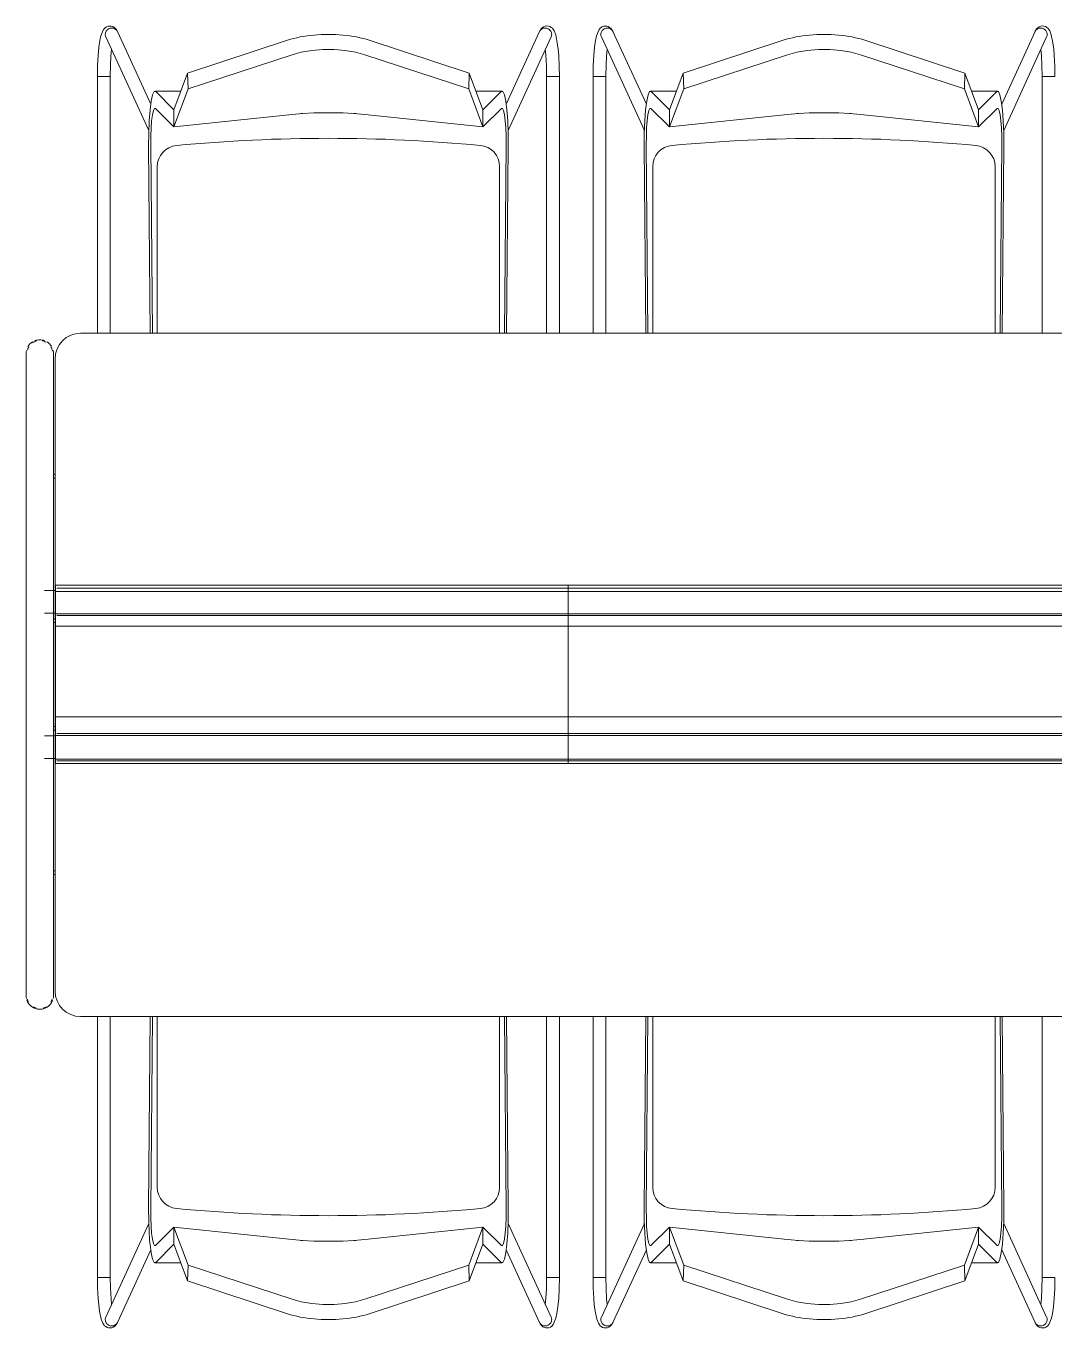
# Model space of a CAD drawing. Header units: millimetres. Extents: x 90978 to 295199, y -4084 to 97293.
# Drawn here: x 159832 to 161036, y 19041 to 20565 of the extents above; entities that cross this region are included whole.
import ezdxf

# ---------------------------------------------------------------- set-up
doc = ezdxf.new("R2010")
doc.units = ezdxf.units.MM
doc.header["$MEASUREMENT"] = 0
doc.layers.add('G-IMPT', color=8, linetype='CONTINUOUS', lineweight=9)
doc.layers.add('I-FURN', color=8, linetype='CONTINUOUS', lineweight=9)

msp = doc.modelspace()

# ---------------------------------------------------------------- linework, layer by layer
at = {"layer": 'G-IMPT'}
for p, q in [((159866.2, 19910.7), (160466.2, 19910.7)), ((159866.2, 19910.7), (159866.2, 19903.1)), ((160466.2, 19903.1), (160466.2, 19910.7)), ((160466.2, 19910.7), (161066.2, 19910.7)), ((160466.2, 19910.7), (160466.2, 19903.1)), ((159866.2, 19903.1), (160466.2, 19903.1)), ((159866.2, 19903.1), (159866.2, 19876.9)), ((160466.2, 19876.9), (160466.2, 19903.1)), ((160466.2, 19903.1), (161066.2, 19903.1)), ((160466.2, 19903.1), (160466.2, 19876.9)), ((159866.2, 19876.9), (160466.2, 19876.9)), ((159866.2, 19876.9), (159866.2, 19862.5)), ((160466.2, 19862.5), (160466.2, 19876.9)), ((160466.2, 19876.9), (161066.2, 19876.9)), ((160466.2, 19876.9), (160466.2, 19862.5)), ((159866.2, 19862.5), (160466.2, 19862.5)), ((159866.2, 19862.5), (159866.2, 19756.6)), ((160466.2, 19756.6), (160466.2, 19862.5)), ((160466.2, 19862.5), (161066.2, 19862.5)), ((160466.2, 19862.5), (160466.2, 19756.6)), ((159866.2, 19756.6), (160466.2, 19756.6)), ((159866.2, 19756.6), (159866.2, 19734.6)), ((160466.2, 19734.6), (160466.2, 19756.6)), ((160466.2, 19756.6), (161066.2, 19756.6)), ((160466.2, 19756.6), (160466.2, 19734.6)), ((159866.2, 19734.6), (160466.2, 19734.6)), ((159866.2, 19734.6), (159866.2, 19707.1)), ((160466.2, 19707.1), (160466.2, 19734.6)), ((160466.2, 19734.6), (161066.2, 19734.6)), ((160466.2, 19734.6), (160466.2, 19707.1)), ((159866.2, 19707.1), (160466.2, 19707.1)), ((159866.2, 19707.1), (159866.2, 19701.9)), ((160466.2, 19701.9), (160466.2, 19707.1)), ((160466.2, 19707.1), (161066.2, 19707.1)), ((160466.2, 19707.1), (160466.2, 19701.9)), ((159866.2, 19701.9), (160466.2, 19701.9)), ((160466.2, 19701.9), (161066.2, 19701.9))]:
    msp.add_line(p, q, dxfattribs=at)
at = {"layer": 'I-FURN'}
for p, q in [((159919.5, 20553.7), (159922.7, 20561.2)), ((159922.7, 20561.2), (159924.3, 20563)), ((159924.3, 20563), (159926, 20564.2)), ((159926, 20564.2), (159927.9, 20564.9)), ((159927.9, 20564.9), (159929.7, 20565.1)), ((159929.7, 20565.1), (159931.5, 20565)), ((159931.5, 20565), (159933.3, 20564.5)), ((159933.3, 20564.5), (159934.9, 20563.6)), ((159934.9, 20563.6), (159936.3, 20562.5)), ((159936.3, 20562.5), (159938, 20560.3)), ((159938, 20560.3), (159938.8, 20558.7)), ((160432.8, 20558.7), (160434.3, 20561.3)), ((160434.3, 20561.3), (160435.9, 20563)), ((160435.9, 20563), (160437.7, 20564.2)), ((160437.7, 20564.2), (160439.5, 20564.9)), ((160439.5, 20564.9), (160441.3, 20565.2)), ((160441.3, 20565.2), (160443.2, 20565)), ((160443.2, 20565), (160444.9, 20564.5)), ((160444.9, 20564.5), (160446.5, 20563.6)), ((160446.5, 20563.6), (160447.9, 20562.5)), ((160447.9, 20562.5), (160450, 20559.6)), ((160499.5, 20553.7), (160502.7, 20561.2)), ((160502.7, 20561.2), (160504.3, 20563)), ((160504.3, 20563), (160506, 20564.2)), ((160506, 20564.2), (160507.9, 20564.9)), ((160507.9, 20564.9), (160509.7, 20565.1)), ((160509.7, 20565.1), (160511.5, 20565)), ((160511.5, 20565), (160513.3, 20564.5)), ((160513.3, 20564.5), (160514.9, 20563.6)), ((160514.9, 20563.6), (160516.3, 20562.5)), ((160516.3, 20562.5), (160518, 20560.3)), ((160518, 20560.3), (160518.8, 20558.7)), ((161012.8, 20558.7), (161014.3, 20561.3)), ((161014.3, 20561.3), (161015.9, 20563)), ((161015.9, 20563), (161017.7, 20564.2)), ((161017.7, 20564.2), (161019.5, 20564.9)), ((161019.5, 20564.9), (161021.3, 20565.2)), ((161021.3, 20565.2), (161023.2, 20565)), ((161023.2, 20565), (161024.9, 20564.5)), ((161024.9, 20564.5), (161026.5, 20563.6)), ((161026.5, 20563.6), (161027.9, 20562.5)), ((161027.9, 20562.5), (161030, 20559.6)), ((159917.2, 20540.4), (159918.3, 20548.1)), ((159918.3, 20548.1), (159919.5, 20553.7)), ((159925.1, 20552.5), (159925.1, 20552.5)), ((159925.1, 20552.5), (159925.2, 20552.4)), ((159925.2, 20552.4), (159975.6, 20442.8)), ((159977.9, 20473.7), (159938.8, 20558.7)), ((160020.9, 20510), (160138, 20548.5)), ((160233.6, 20548.5), (160350.7, 20510)), ((160432.8, 20558.7), (160393.8, 20473.7)), ((160396.1, 20442.8), (160446.4, 20552.4)), ((160446.4, 20552.4), (160446.4, 20552.3)), ((160450, 20559.6), (160451.8, 20554.8)), ((160451.8, 20554.8), (160453.7, 20545.5)), ((160453.7, 20545.5), (160454.7, 20537.9)), ((160497.2, 20540.4), (160498.3, 20548.1)), ((160498.3, 20548.1), (160499.5, 20553.7)), ((160505.1, 20552.5), (160505.1, 20552.5)), ((160505.1, 20552.5), (160505.2, 20552.4)), ((160505.2, 20552.4), (160555.6, 20442.8)), ((160557.9, 20473.7), (160518.8, 20558.7)), ((160600.9, 20510), (160718.1, 20548.5)), ((160813.7, 20548.5), (160930.7, 20510)), ((161012.8, 20558.7), (160973.8, 20473.7)), ((160976.1, 20442.8), (161026.4, 20552.4)), ((161026.4, 20552.4), (161026.4, 20552.3)), ((161030, 20559.6), (161031.8, 20554.8)), ((161031.8, 20554.8), (161033.7, 20545.5)), ((161033.7, 20545.5), (161034.7, 20537.9)), ((159915.7, 20519.1), (159916.3, 20530.7)), ((159916.3, 20530.7), (159917.2, 20540.4)), ((159930.7, 20519), (159931.3, 20530.2)), ((159931.3, 20530.2), (159932, 20537.5)), ((160143.2, 20531.6), (160021.6, 20491.6)), ((160154, 20534.5), (160143.2, 20531.6)), ((160166.2, 20536.4), (160154, 20534.5)), ((160179.2, 20537.5), (160166.2, 20536.4)), ((160192.5, 20537.5), (160179.2, 20537.5)), ((160205.5, 20536.4), (160192.5, 20537.5)), ((160217.6, 20534.5), (160205.5, 20536.4)), ((160228.5, 20531.6), (160217.6, 20534.5)), ((160350.1, 20491.6), (160228.5, 20531.6)), ((160439.6, 20537.6), (160440.2, 20531)), ((160440.2, 20531), (160440.9, 20518.6)), ((160454.7, 20537.9), (160455.3, 20530.5)), ((160455.3, 20530.5), (160455.9, 20518.2)), ((160495.7, 20519.1), (160496.3, 20530.7)), ((160496.3, 20530.7), (160497.2, 20540.4)), ((160510.7, 20519), (160511.3, 20530.2)), ((160511.3, 20530.2), (160512, 20537.5)), ((160723.2, 20531.6), (160601.6, 20491.6)), ((160734, 20534.5), (160723.2, 20531.6)), ((160746.2, 20536.4), (160734, 20534.5)), ((160759.2, 20537.5), (160746.2, 20536.4)), ((160772.5, 20537.5), (160759.2, 20537.5)), ((160785.5, 20536.4), (160772.5, 20537.5)), ((160797.6, 20534.5), (160785.5, 20536.4)), ((160808.5, 20531.6), (160797.6, 20534.5)), ((160930.1, 20491.6), (160808.5, 20531.6)), ((161019.6, 20537.6), (161020.2, 20531)), ((161020.2, 20531), (161020.9, 20518.6)), ((161034.7, 20537.9), (161035.3, 20530.5)), ((161035.3, 20530.5), (161035.9, 20518.2)), ((159915.5, 20506.1), (159915.7, 20519.1)), ((159930.5, 20506.1), (159930.7, 20519)), ((160440.9, 20518.6), (160441.1, 20506.1)), ((160455.9, 20518.2), (160456.1, 20506.1)), ((160495.5, 20506.1), (160495.7, 20519.1)), ((160510.5, 20506.1), (160510.7, 20519)), ((161020.9, 20518.6), (161021.1, 20506.1)), ((161035.9, 20518.2), (161036.1, 20506.1)), ((159915.5, 20506.1), (159915.5, 20205.5)), ((159915.8, 20506.1), (159915.5, 20506.1)), ((159916.5, 20506.1), (159915.8, 20506.1)), ((159917.8, 20506.1), (159916.5, 20506.1)), ((159919.3, 20506.1), (159917.8, 20506.1)), ((159921.1, 20506), (159919.3, 20506.1)), ((159923.1, 20506), (159921.1, 20506)), ((159925, 20506), (159923.1, 20506)), ((159926.8, 20506), (159925, 20506)), ((159928.4, 20506.1), (159926.8, 20506)), ((159929.5, 20506.1), (159928.4, 20506.1)), ((159930.3, 20506.1), (159929.5, 20506.1)), ((159930.5, 20506.1), (159930.3, 20506.1)), ((159930.5, 20205.5), (159930.5, 20506.1)), ((160020.9, 20510), (160005, 20467.2)), ((160021.6, 20491.6), (160020.9, 20510)), ((160350.7, 20510), (160350.1, 20491.6)), ((160366.7, 20467.2), (160350.7, 20510)), ((160441.1, 20506.1), (160441.1, 20205.5)), ((160441.4, 20506.1), (160441.1, 20506.1)), ((160442.1, 20506.1), (160441.4, 20506.1)), ((160443.3, 20506.1), (160442.1, 20506.1)), ((160444.8, 20506), (160443.3, 20506.1)), ((160446.6, 20506), (160444.8, 20506)), ((160448.6, 20506), (160446.6, 20506)), ((160450.5, 20506), (160448.6, 20506)), ((160452.3, 20506.1), (160450.5, 20506)), ((160453.9, 20506.1), (160452.3, 20506.1)), ((160455.1, 20506.1), (160453.9, 20506.1)), ((160455.9, 20506.1), (160455.1, 20506.1)), ((160456.1, 20506.1), (160455.9, 20506.1)), ((160456.1, 20205.5), (160456.1, 20506.1)), ((160495.5, 20506.1), (160495.5, 20205.5)), ((160495.8, 20506.1), (160495.5, 20506.1)), ((160496.5, 20506.1), (160495.8, 20506.1)), ((160497.8, 20506.1), (160496.5, 20506.1)), ((160499.3, 20506.1), (160497.8, 20506.1)), ((160501.1, 20506), (160499.3, 20506.1)), ((160503.1, 20506), (160501.1, 20506)), ((160505, 20506), (160503.1, 20506)), ((160506.8, 20506), (160505, 20506)), ((160508.4, 20506.1), (160506.8, 20506)), ((160509.5, 20506.1), (160508.4, 20506.1)), ((160510.3, 20506.1), (160509.5, 20506.1)), ((160510.5, 20506.1), (160510.3, 20506.1)), ((160510.5, 20205.5), (160510.5, 20506.1)), ((160600.9, 20510), (160585, 20467.2)), ((160601.6, 20491.6), (160600.9, 20510)), ((160930.7, 20510), (160930.1, 20491.6)), ((160946.7, 20467.2), (160930.7, 20510)), ((161021.1, 20506.1), (161021.1, 20205.5)), ((161021.4, 20506.1), (161021.1, 20506.1)), ((161022.1, 20506.1), (161021.4, 20506.1)), ((161023.3, 20506.1), (161022.1, 20506.1)), ((161024.8, 20506), (161023.3, 20506.1)), ((161026.6, 20506), (161024.8, 20506)), ((161028.6, 20506), (161026.6, 20506)), ((161030.5, 20506), (161028.6, 20506)), ((161032.3, 20506.1), (161030.5, 20506)), ((161033.9, 20506.1), (161032.3, 20506.1)), ((161035.1, 20506.1), (161033.9, 20506.1)), ((161035.9, 20506.1), (161035.1, 20506.1)), ((161036.1, 20506.1), (161035.9, 20506.1)), ((159978.3, 20477.3), (159979.9, 20484.6)), ((159979.9, 20484.6), (159981.7, 20488.5)), ((159981.7, 20488.5), (159983.6, 20488.5)), ((160013.1, 20489), (159982.7, 20489)), ((159983.6, 20488.5), (160005, 20467.1)), ((160021.6, 20491.6), (160005, 20447)), ((160366.7, 20447), (160350.1, 20491.6)), ((160389, 20489), (160358.5, 20489)), ((160366.7, 20467.1), (160388.1, 20488.5)), ((160388.1, 20488.5), (160389.9, 20488.5)), ((160389.9, 20488.5), (160391.7, 20484.6)), ((160391.7, 20484.6), (160393.3, 20477.3)), ((160558.3, 20477.3), (160559.9, 20484.6)), ((160559.9, 20484.6), (160561.7, 20488.5)), ((160561.7, 20488.5), (160563.6, 20488.5)), ((160593.1, 20489), (160562.7, 20489)), ((160563.6, 20488.5), (160585, 20467.1)), ((160601.6, 20491.6), (160585, 20447)), ((160946.7, 20447), (160930.1, 20491.6)), ((160969, 20489), (160938.5, 20489)), ((160946.7, 20467.1), (160968.1, 20488.5)), ((160968.1, 20488.5), (160969.9, 20488.5)), ((160969.9, 20488.5), (160971.7, 20484.6)), ((160971.7, 20484.6), (160973.3, 20477.3)), ((159977, 20467), (159978.3, 20477.3)), ((160393.3, 20477.3), (160394.7, 20467)), ((160557, 20467), (160558.3, 20477.3)), ((160973.3, 20477.3), (160974.7, 20467)), ((159975.4, 20439.8), (159976, 20454.2)), ((159976, 20454.2), (159977, 20467)), ((159978.9, 20454.3), (159978.2, 20445.8)), ((159979.8, 20461.2), (159978.9, 20454.3)), ((159980.9, 20466.1), (159979.8, 20461.2)), ((159982.1, 20468.6), (159980.9, 20466.1)), ((159983.3, 20468.7), (159982.1, 20468.6)), ((160005, 20447), (159983.3, 20468.7)), ((160005, 20467.1), (160005, 20447)), ((160005, 20447), (160005, 20467.1)), ((160005, 20447), (160143.2, 20461.7)), ((160143.2, 20461.7), (160005, 20447)), ((160156, 20462.8), (160143.2, 20461.7)), ((160154, 20462.6), (160159.3, 20463)), ((160168.6, 20463.4), (160156, 20462.8)), ((160168.6, 20463.4), (160173.9, 20463.5)), ((160182.9, 20463.7), (160174, 20463.5)), ((160183, 20463.7), (160188.7, 20463.7)), ((160197.7, 20463.5), (160188.7, 20463.7)), ((160197.7, 20463.5), (160203.1, 20463.4)), ((160215.7, 20462.8), (160203.1, 20463.4)), ((160212.4, 20463), (160217.7, 20462.6)), ((160228.5, 20461.7), (160215.7, 20462.8)), ((160228.5, 20461.7), (160366.7, 20447)), ((160366.7, 20447), (160228.5, 20461.7)), ((160388.4, 20468.7), (160366.7, 20447)), ((160366.7, 20447), (160366.7, 20467.1)), ((160366.7, 20467.1), (160366.7, 20447)), ((160389.6, 20468.6), (160388.4, 20468.7)), ((160390.8, 20466.1), (160389.6, 20468.6)), ((160391.9, 20461.2), (160390.8, 20466.1)), ((160392.8, 20454.3), (160391.9, 20461.2)), ((160393.4, 20445.8), (160392.8, 20454.3)), ((160394.7, 20467), (160395.6, 20454.2)), ((160395.6, 20454.2), (160396.2, 20439.8)), ((160555.4, 20439.8), (160556, 20454.2)), ((160556, 20454.2), (160557, 20467)), ((160558.9, 20454.3), (160558.2, 20445.8)), ((160559.8, 20461.2), (160558.9, 20454.3)), ((160560.9, 20466.1), (160559.8, 20461.2)), ((160562.1, 20468.6), (160560.9, 20466.1)), ((160563.3, 20468.7), (160562.1, 20468.6)), ((160585, 20447), (160563.3, 20468.7)), ((160585, 20467.1), (160585, 20447)), ((160585, 20447), (160585, 20467.1)), ((160585, 20447), (160723.2, 20461.7)), ((160723.2, 20461.7), (160585, 20447)), ((160736, 20462.8), (160723.2, 20461.7)), ((160734, 20462.6), (160739.3, 20463)), ((160748.5, 20463.4), (160736, 20462.8)), ((160748.5, 20463.4), (160753.9, 20463.5)), ((160762.9, 20463.7), (160753.9, 20463.5)), ((160763, 20463.7), (160768.7, 20463.7)), ((160777.7, 20463.5), (160768.7, 20463.7)), ((160777.7, 20463.5), (160783.1, 20463.4)), ((160795.7, 20462.8), (160783.1, 20463.4)), ((160792.3, 20463), (160797.6, 20462.6)), ((160808.5, 20461.7), (160795.7, 20462.8)), ((160808.5, 20461.7), (160946.7, 20447)), ((160946.7, 20447), (160808.5, 20461.7)), ((160968.4, 20468.7), (160946.7, 20447)), ((160946.7, 20447), (160946.7, 20467.1)), ((160946.7, 20467.1), (160946.7, 20447)), ((160969.6, 20468.6), (160968.4, 20468.7)), ((160970.8, 20466.1), (160969.6, 20468.6)), ((160971.9, 20461.2), (160970.8, 20466.1)), ((160972.8, 20454.3), (160971.9, 20461.2)), ((160973.4, 20445.8), (160972.8, 20454.3)), ((160974.7, 20467), (160975.6, 20454.2)), ((160975.6, 20454.2), (160976.2, 20439.8)), ((159975.3, 20424.8), (159975.4, 20439.8)), ((159978.2, 20445.8), (159977.9, 20436.2)), ((160393.8, 20436.2), (160393.4, 20445.8)), ((160396.2, 20439.8), (160396.3, 20424.8)), ((160555.3, 20424.8), (160555.4, 20439.8)), ((160558.2, 20445.8), (160557.9, 20436.2)), ((160973.8, 20436.2), (160973.4, 20445.8)), ((160976.2, 20439.8), (160976.3, 20424.8)), ((159977.2, 20205.5), (159975.3, 20424.8)), ((159977.9, 20436.2), (159977.8, 20426.2)), ((159977.8, 20426.2), (159979.7, 20205.5)), ((160392, 20205.5), (160393.9, 20426.2)), ((160393.9, 20426.2), (160393.8, 20436.2)), ((160396.3, 20424.8), (160394.4, 20205.5)), ((160557.2, 20205.5), (160555.3, 20424.8)), ((160557.9, 20436.2), (160557.8, 20426.2)), ((160557.8, 20426.2), (160559.7, 20205.5)), ((160972, 20205.5), (160973.9, 20426.2)), ((160973.9, 20426.2), (160973.8, 20436.2)), ((160976.3, 20424.8), (160974.4, 20205.5)), ((159985.4, 20400.5), (159985.4, 20205.5)), ((160386.2, 20205.5), (160386.2, 20400.6)), ((160565.4, 20400.6), (160565.4, 20205.5)), ((160966.2, 20205.5), (160966.2, 20400.5)), ((161635.8, 20205.5), (159895.8, 20205.5)), ((159831.9, 20182), (159831.9, 19963.4)), ((159863.9, 19963.4), (159863.9, 20182)), ((159865.8, 20175.5), (159865.8, 19904.2)), ((159831.9, 20068.5), (159831.9, 20066.4)), ((159863.9, 20066.4), (159863.9, 20068.5)), ((159865.8, 20040), (159863.9, 20040)), ((159863.9, 20036), (159865.8, 20036)), ((159831.9, 19963.4), (159831.9, 19913.8)), ((159831.9, 19963.4), (159831.9, 19963.1)), ((159831.9, 19963.1), (159831.9, 19962.7)), ((159831.9, 19962.7), (159831.9, 19962.2)), ((159831.9, 19962.2), (159831.9, 19961.7)), ((159831.9, 19961.7), (159831.9, 19961.1)), ((159831.9, 19961.1), (159831.9, 19960.4)), ((159831.9, 19960.4), (159831.9, 19959.6)), ((159831.9, 19959.6), (159831.9, 19958.8)), ((159831.9, 19958.8), (159831.9, 19957.9)), ((159831.9, 19957.9), (159831.9, 19956.9)), ((159831.9, 19956.9), (159831.9, 19955.8)), ((159831.9, 19955.8), (159831.9, 19954.7)), ((159831.9, 19954.7), (159831.9, 19953.5)), ((159831.9, 19953.5), (159831.9, 19952.3)), ((159831.9, 19952.3), (159831.9, 19951)), ((159831.9, 19951), (159831.9, 19949.6)), ((159863.9, 19913.8), (159863.9, 19963.4)), ((159863.9, 19963.1), (159863.9, 19963.4)), ((159863.9, 19962.7), (159863.9, 19963.1)), ((159863.9, 19962.3), (159863.9, 19962.7)), ((159863.9, 19961.7), (159863.9, 19962.3)), ((159863.9, 19961.1), (159863.9, 19961.7)), ((159863.9, 19960.4), (159863.9, 19961.1)), ((159863.9, 19959.7), (159863.9, 19960.4)), ((159863.9, 19958.8), (159863.9, 19959.7)), ((159863.9, 19957.9), (159863.9, 19958.8)), ((159863.9, 19956.9), (159863.9, 19957.9)), ((159863.9, 19955.9), (159863.9, 19956.9)), ((159863.9, 19954.8), (159863.9, 19955.9)), ((159863.9, 19953.6), (159863.9, 19954.8)), ((159863.9, 19952.4), (159863.9, 19953.6)), ((159863.9, 19951.1), (159863.9, 19952.4)), ((159863.9, 19949.7), (159863.9, 19951.1)), ((159831.9, 19949.6), (159831.9, 19948.2)), ((159831.9, 19948.2), (159831.9, 19946.7)), ((159831.9, 19946.7), (159831.9, 19945.2)), ((159831.9, 19945.2), (159831.9, 19943.6)), ((159831.9, 19943.6), (159831.9, 19942)), ((159831.9, 19942), (159831.9, 19940.3)), ((159831.9, 19940.3), (159831.9, 19938.6)), ((159831.9, 19938.6), (159831.9, 19936.8)), ((159831.9, 19936.8), (159831.9, 19935)), ((159863.9, 19948.3), (159863.9, 19949.7)), ((159863.9, 19946.8), (159863.9, 19948.3)), ((159863.9, 19945.3), (159863.9, 19946.8)), ((159863.9, 19943.7), (159863.9, 19945.3)), ((159863.9, 19942.1), (159863.9, 19943.7)), ((159863.9, 19940.4), (159863.9, 19942.1)), ((159863.9, 19938.7), (159863.9, 19940.4)), ((159863.9, 19936.9), (159863.9, 19938.7)), ((159863.9, 19935.1), (159863.9, 19936.9)), ((159831.9, 19935), (159831.9, 19933.2)), ((159831.9, 19933.2), (159831.9, 19931.4)), ((159831.9, 19931.4), (159831.9, 19929.5)), ((159831.9, 19929.5), (159831.9, 19927.6)), ((159831.9, 19927.6), (159831.9, 19925.6)), ((159831.9, 19925.6), (159831.9, 19923.7)), ((159831.9, 19923.7), (159831.9, 19921.7)), ((159831.9, 19921.7), (159831.9, 19919.7)), ((159863.9, 19933.3), (159863.9, 19935.1)), ((159863.9, 19931.4), (159863.9, 19933.3)), ((159863.9, 19929.5), (159863.9, 19931.4)), ((159863.9, 19927.6), (159863.9, 19929.5)), ((159863.9, 19925.7), (159863.9, 19927.6)), ((159863.9, 19923.8), (159863.9, 19925.7)), ((159863.9, 19921.8), (159863.9, 19923.8)), ((159863.9, 19919.8), (159863.9, 19921.8)), ((159831.9, 19919.7), (159831.9, 19917.7)), ((159831.9, 19917.7), (159831.9, 19915.7)), ((159831.9, 19915.7), (159831.9, 19913.8)), ((159831.9, 19913.8), (159831.9, 19698.2)), ((159863.9, 19917.8), (159863.9, 19919.8)), ((159863.9, 19915.8), (159863.9, 19917.8)), ((159863.9, 19913.8), (159863.9, 19915.8)), ((159863.9, 19698.2), (159863.9, 19913.8)), ((159865.9, 19905), (159865.9, 19877)), ((161663.9, 19907), (159867.9, 19907)), ((159866.2, 19904.2), (159853.5, 19904.2)), ((159865.9, 19889.4), (159865.9, 19891)), ((159853.5, 19877.7), (159866.2, 19877.7)), ((159865.8, 19877.7), (159865.8, 19734.2)), ((159867.9, 19875), (161663.9, 19875)), ((159863.6, 19871), (159865.8, 19871)), ((159863.9, 19867), (159865.8, 19867)), ((159865.8, 19745), (159863.9, 19745)), ((159865.8, 19741), (159863.9, 19741)), ((159866.2, 19734.2), (159853.5, 19734.2)), ((159865.9, 19735), (159865.9, 19707)), ((161663.9, 19737), (159867.9, 19737)), ((159853.4, 19707.7), (159866.2, 19707.7)), ((159865.8, 19707.7), (159865.8, 19435.5)), ((159865.9, 19719.4), (159865.9, 19721)), ((159831.9, 19698.2), (159831.9, 19648.6)), ((159831.9, 19698.2), (159831.9, 19696.2)), ((159831.9, 19696.2), (159831.9, 19694.2)), ((159831.9, 19694.2), (159831.9, 19692.2)), ((159831.9, 19692.2), (159831.9, 19690.2)), ((159863.9, 19696.3), (159863.9, 19698.2)), ((159863.9, 19694.3), (159863.9, 19696.3)), ((159863.9, 19692.3), (159863.9, 19694.3)), ((159863.9, 19690.3), (159863.9, 19692.3)), ((159867.9, 19705), (161663.9, 19705)), ((159831.9, 19690.2), (159831.9, 19688.2)), ((159831.9, 19688.2), (159831.9, 19686.3)), ((159831.9, 19686.3), (159831.9, 19684.3)), ((159831.9, 19684.3), (159831.9, 19682.4)), ((159831.9, 19682.4), (159831.9, 19680.6)), ((159831.9, 19680.6), (159831.9, 19678.7)), ((159831.9, 19678.7), (159831.9, 19676.9)), ((159831.9, 19676.9), (159831.9, 19675.1)), ((159863.9, 19688.3), (159863.9, 19690.3)), ((159863.9, 19686.4), (159863.9, 19688.3)), ((159863.9, 19648.6), (159863.9, 19688.2)), ((159863.9, 19684.4), (159863.9, 19686.4)), ((159863.9, 19682.5), (159863.9, 19684.4)), ((159863.9, 19680.6), (159863.9, 19682.5)), ((159863.9, 19678.8), (159863.9, 19680.6)), ((159863.9, 19676.9), (159863.9, 19678.8)), ((159863.9, 19675.2), (159863.9, 19676.9)), ((159831.9, 19675.1), (159831.9, 19673.3)), ((159831.9, 19673.3), (159831.9, 19671.6)), ((159831.9, 19671.6), (159831.9, 19669.9)), ((159831.9, 19669.9), (159831.9, 19668.3)), ((159831.9, 19668.3), (159831.9, 19666.7)), ((159831.9, 19666.7), (159831.9, 19665.2)), ((159831.9, 19665.2), (159831.9, 19663.7)), ((159831.9, 19663.7), (159831.9, 19662.3)), ((159831.9, 19662.3), (159831.9, 19660.9)), ((159863.9, 19673.4), (159863.9, 19675.2)), ((159863.9, 19671.7), (159863.9, 19673.4)), ((159863.9, 19670), (159863.9, 19671.7)), ((159863.9, 19668.4), (159863.9, 19670)), ((159863.9, 19666.8), (159863.9, 19668.4)), ((159863.9, 19665.3), (159863.9, 19666.8)), ((159863.9, 19663.8), (159863.9, 19665.3)), ((159863.9, 19662.4), (159863.9, 19663.8)), ((159863.9, 19661), (159863.9, 19662.4)), ((159831.9, 19660.9), (159831.9, 19659.6)), ((159831.9, 19659.6), (159831.9, 19658.4)), ((159831.9, 19658.4), (159831.9, 19657.2)), ((159831.9, 19657.2), (159831.9, 19656.1)), ((159831.9, 19656.1), (159831.9, 19655)), ((159831.9, 19655), (159831.9, 19654.1)), ((159831.9, 19654.1), (159831.9, 19653.2)), ((159831.9, 19653.2), (159831.9, 19652.3)), ((159831.9, 19652.3), (159831.9, 19651.6)), ((159831.9, 19651.6), (159831.9, 19650.9)), ((159831.9, 19650.9), (159831.9, 19650.3)), ((159831.9, 19650.3), (159831.9, 19649.7)), ((159831.9, 19649.7), (159831.9, 19649.3)), ((159831.9, 19649.3), (159831.9, 19648.9)), ((159831.9, 19648.9), (159831.9, 19648.6)), ((159831.9, 19648.6), (159831.9, 19430)), ((159863.9, 19659.7), (159863.9, 19661)), ((159863.9, 19658.4), (159863.9, 19659.7)), ((159863.9, 19657.3), (159863.9, 19658.4)), ((159863.9, 19656.1), (159863.9, 19657.3)), ((159863.9, 19655.1), (159863.9, 19656.1)), ((159863.9, 19654.1), (159863.9, 19655.1)), ((159863.9, 19653.2), (159863.9, 19654.1)), ((159863.9, 19652.4), (159863.9, 19653.2)), ((159863.9, 19651.6), (159863.9, 19652.4)), ((159863.9, 19650.9), (159863.9, 19651.6)), ((159863.9, 19650.3), (159863.9, 19650.9)), ((159863.9, 19649.8), (159863.9, 19650.3)), ((159863.9, 19649.3), (159863.9, 19649.8)), ((159863.9, 19648.9), (159863.9, 19649.3)), ((159863.9, 19648.6), (159863.9, 19648.9)), ((159863.9, 19430), (159863.9, 19648.6)), ((159865.8, 19576), (159863.9, 19576)), ((159863.9, 19572), (159865.8, 19572)), ((159831.9, 19545.6), (159831.9, 19543.5)), ((159863.9, 19543.5), (159863.9, 19545.6)), ((159895.8, 19405.5), (161635.8, 19405.5)), ((159915.5, 19405.5), (159915.5, 19100.1)), ((159930.5, 19100.1), (159930.5, 19405.5)), ((159975.3, 19181.4), (159977.3, 19405.5)), ((159979.7, 19405.5), (159977.8, 19180)), ((159985.4, 19405.5), (159985.4, 19205.7)), ((160386.2, 19205.6), (160386.2, 19405.5)), ((160393.9, 19180), (160391.9, 19405.5)), ((160394.4, 19405.5), (160396.3, 19181.4)), ((160441.1, 19405.5), (160441.1, 19100.1)), ((160456.1, 19100.1), (160456.1, 19405.5)), ((160495.5, 19405.5), (160495.5, 19100.1)), ((160510.5, 19100.1), (160510.5, 19405.5)), ((160555.3, 19181.4), (160557.3, 19405.5)), ((160559.7, 19405.5), (160557.8, 19180)), ((160565.4, 19405.5), (160565.4, 19205.6)), ((160966.2, 19205.7), (160966.2, 19405.5)), ((160973.9, 19180), (160971.9, 19405.5)), ((160974.4, 19405.5), (160976.3, 19181.4)), ((161021.1, 19405.5), (161021.1, 19100.1)), ((159975.4, 19166.4), (159975.3, 19181.4)), ((159977.8, 19180), (159977.9, 19170)), ((160393.8, 19170), (160393.9, 19180)), ((160396.3, 19181.4), (160396.2, 19166.4)), ((160555.4, 19166.4), (160555.3, 19181.4)), ((160557.8, 19180), (160557.9, 19170)), ((160973.8, 19170), (160973.9, 19180)), ((160976.3, 19181.4), (160976.2, 19166.4)), ((159975.6, 19163.4), (159925.2, 19053.8)), ((159976, 19152), (159975.4, 19166.4)), ((159977.9, 19170), (159978.2, 19160.4)), ((159978.2, 19160.4), (159978.9, 19151.9)), ((159983.3, 19137.5), (160005, 19159.2)), ((160143.2, 19144.5), (160005, 19159.2)), ((160005, 19159.2), (160021.6, 19114.6)), ((160005, 19159.2), (160005, 19139)), ((160005, 19159.2), (160143.2, 19144.5)), ((160005, 19139.1), (160005, 19159.2)), ((160366.7, 19159.2), (160228.5, 19144.5)), ((160228.5, 19144.5), (160366.7, 19159.2)), ((160350.1, 19114.6), (160366.7, 19159.2)), ((160366.7, 19139), (160366.7, 19159.2)), ((160366.7, 19159.2), (160388.4, 19137.5)), ((160366.7, 19159.2), (160366.7, 19139.1)), ((160392.8, 19151.9), (160393.4, 19160.4)), ((160393.4, 19160.4), (160393.8, 19170)), ((160396.2, 19166.4), (160395.6, 19152)), ((160446.4, 19053.8), (160396.1, 19163.4)), ((160555.6, 19163.4), (160505.2, 19053.8)), ((160556, 19152), (160555.4, 19166.4)), ((160557.9, 19170), (160558.2, 19160.4)), ((160558.2, 19160.4), (160558.9, 19151.9)), ((160563.3, 19137.5), (160585, 19159.2)), ((160585, 19159.2), (160601.6, 19114.6)), ((160723.2, 19144.5), (160585, 19159.2)), ((160585, 19159.2), (160585, 19139)), ((160585, 19159.2), (160723.2, 19144.5)), ((160585, 19139.1), (160585, 19159.2)), ((160946.7, 19159.2), (160808.5, 19144.5)), ((160808.5, 19144.5), (160946.7, 19159.2)), ((160930.1, 19114.6), (160946.7, 19159.2)), ((160946.7, 19139), (160946.7, 19159.2)), ((160946.7, 19159.2), (160968.4, 19137.5)), ((160946.7, 19159.2), (160946.7, 19139.1)), ((160972.8, 19151.9), (160973.4, 19160.4)), ((160973.4, 19160.4), (160973.8, 19170)), ((160976.2, 19166.4), (160975.6, 19152)), ((161026.4, 19053.8), (160976.1, 19163.4)), ((159976.9, 19139.7), (159976, 19152)), ((159978.9, 19151.9), (159979.8, 19145)), ((159979.8, 19145), (159980.9, 19140.1)), ((160143.2, 19144.5), (160156, 19143.4)), ((160159.3, 19143.2), (160154, 19143.5)), ((160156, 19143.4), (160168.6, 19142.8)), ((160173.9, 19142.7), (160168.6, 19142.8)), ((160203.1, 19142.8), (160197.7, 19142.7)), ((160203.1, 19142.8), (160215.7, 19143.4)), ((160217.7, 19143.5), (160212.4, 19143.2)), ((160215.7, 19143.4), (160228.5, 19144.5)), ((160390.8, 19140.1), (160391.9, 19145)), ((160391.9, 19145), (160392.8, 19151.9)), ((160395.6, 19152), (160394.7, 19139.7)), ((160556.9, 19139.7), (160556, 19152)), ((160558.9, 19151.9), (160559.8, 19145)), ((160559.8, 19145), (160560.9, 19140.1)), ((160723.2, 19144.5), (160736, 19143.4)), ((160739.3, 19143.2), (160734, 19143.5)), ((160736, 19143.4), (160748.5, 19142.8)), ((160753.9, 19142.7), (160748.5, 19142.8)), ((160783.1, 19142.8), (160777.7, 19142.7)), ((160783.1, 19142.8), (160795.7, 19143.4)), ((160797.6, 19143.5), (160792.3, 19143.2)), ((160795.7, 19143.4), (160808.5, 19144.5)), ((160970.8, 19140.1), (160971.9, 19145)), ((160971.9, 19145), (160972.8, 19151.9)), ((160975.6, 19152), (160974.7, 19139.7)), ((159938.8, 19047.5), (159977.9, 19132.5)), ((159978.3, 19128.9), (159977, 19139.2)), ((159979.9, 19121.5), (159978.3, 19128.9)), ((159980.9, 19140.1), (159982.1, 19137.6)), ((159982.1, 19137.6), (159983.3, 19137.5)), ((160005, 19139.1), (159983.6, 19117.7)), ((160005, 19139), (160020.9, 19096.2)), ((160174, 19142.7), (160182.9, 19142.5)), ((160188.7, 19142.5), (160183, 19142.5)), ((160188.7, 19142.5), (160197.7, 19142.7)), ((160350.7, 19096.2), (160366.7, 19139)), ((160388.1, 19117.7), (160366.7, 19139.1)), ((160388.4, 19137.5), (160389.6, 19137.6)), ((160389.6, 19137.6), (160390.8, 19140.1)), ((160393.3, 19128.9), (160391.7, 19121.5)), ((160394.7, 19139.2), (160393.3, 19128.9)), ((160393.8, 19132.5), (160432.8, 19047.5)), ((160518.8, 19047.5), (160557.9, 19132.5)), ((160558.3, 19128.9), (160557, 19139.2)), ((160559.9, 19121.5), (160558.3, 19128.9)), ((160560.9, 19140.1), (160562.1, 19137.6)), ((160562.1, 19137.6), (160563.3, 19137.5)), ((160585, 19139.1), (160563.6, 19117.7)), ((160585, 19139), (160600.9, 19096.2)), ((160753.9, 19142.7), (160762.9, 19142.5)), ((160768.7, 19142.5), (160763, 19142.5)), ((160768.7, 19142.5), (160777.7, 19142.7)), ((160930.7, 19096.2), (160946.7, 19139)), ((160968.1, 19117.7), (160946.7, 19139.1)), ((160968.4, 19137.5), (160969.6, 19137.6)), ((160969.6, 19137.6), (160970.8, 19140.1)), ((160973.3, 19128.9), (160971.7, 19121.5)), ((160974.7, 19139.2), (160973.3, 19128.9)), ((160973.8, 19132.5), (161012.8, 19047.5)), ((159981.7, 19117.7), (159979.9, 19121.5)), ((159983.6, 19117.7), (159981.7, 19117.7)), ((159982.7, 19117.2), (160013.1, 19117.2)), ((160020.9, 19096.2), (160021.6, 19114.6)), ((160021.6, 19114.6), (160143.2, 19074.6)), ((160228.5, 19074.6), (160350.1, 19114.6)), ((160350.1, 19114.6), (160350.7, 19096.2)), ((160358.5, 19117.2), (160389, 19117.2)), ((160389.9, 19117.7), (160388.1, 19117.7)), ((160391.7, 19121.5), (160389.9, 19117.7)), ((160561.7, 19117.7), (160559.9, 19121.5)), ((160563.6, 19117.7), (160561.7, 19117.7)), ((160562.7, 19117.2), (160593.1, 19117.2)), ((160600.9, 19096.2), (160601.6, 19114.6)), ((160601.6, 19114.6), (160723.2, 19074.6)), ((160808.5, 19074.6), (160930.1, 19114.6)), ((160930.1, 19114.6), (160930.7, 19096.2)), ((160938.5, 19117.2), (160969, 19117.2)), ((160969.9, 19117.7), (160968.1, 19117.7)), ((160971.7, 19121.5), (160969.9, 19117.7)), ((159915.5, 19100.1), (159915.8, 19100.1)), ((159915.7, 19088), (159915.5, 19100.1)), ((159915.8, 19100.1), (159916.5, 19100.1)), ((159916.5, 19100.1), (159917.8, 19100.1)), ((159917.8, 19100.1), (159919.3, 19100.1)), ((159919.3, 19100.1), (159921.1, 19100.1)), ((159921.1, 19100.1), (159923.1, 19100.1)), ((159923.1, 19100.1), (159925, 19100.1)), ((159925, 19100.1), (159926.8, 19100.1)), ((159926.8, 19100.1), (159928.4, 19100.1)), ((159928.4, 19100.1), (159929.5, 19100.1)), ((159929.5, 19100.1), (159930.3, 19100.1)), ((159930.3, 19100.1), (159930.5, 19100.1)), ((159930.7, 19087.6), (159930.5, 19100.1)), ((160441.1, 19100.1), (160440.9, 19087.2)), ((160441.1, 19100.1), (160441.4, 19100.1)), ((160441.4, 19100.1), (160442.1, 19100.1)), ((160442.1, 19100.1), (160443.3, 19100.1)), ((160443.3, 19100.1), (160444.8, 19100.1)), ((160444.8, 19100.1), (160446.6, 19100.1)), ((160446.6, 19100.1), (160448.6, 19100.1)), ((160448.6, 19100.1), (160450.5, 19100.1)), ((160450.5, 19100.1), (160452.3, 19100.1)), ((160452.3, 19100.1), (160453.9, 19100.1)), ((160453.9, 19100.1), (160455.1, 19100.1)), ((160455.1, 19100.1), (160455.9, 19100.1)), ((160455.9, 19100.1), (160456.1, 19100.1)), ((160456.1, 19100.1), (160455.9, 19087)), ((160495.5, 19100.1), (160495.8, 19100.1)), ((160495.7, 19088), (160495.5, 19100.1)), ((160495.8, 19100.1), (160496.5, 19100.1)), ((160496.5, 19100.1), (160497.8, 19100.1)), ((160497.8, 19100.1), (160499.3, 19100.1)), ((160499.3, 19100.1), (160501.1, 19100.1)), ((160501.1, 19100.1), (160503.1, 19100.1)), ((160503.1, 19100.1), (160505, 19100.1)), ((160505, 19100.1), (160506.8, 19100.1)), ((160506.8, 19100.1), (160508.4, 19100.1)), ((160508.4, 19100.1), (160509.5, 19100.1)), ((160509.5, 19100.1), (160510.3, 19100.1)), ((160510.3, 19100.1), (160510.5, 19100.1)), ((160510.7, 19087.6), (160510.5, 19100.1)), ((161021.1, 19100.1), (161020.9, 19087.2)), ((161021.1, 19100.1), (161021.4, 19100.1)), ((161021.4, 19100.1), (161022.1, 19100.1)), ((161022.1, 19100.1), (161023.3, 19100.1)), ((161023.3, 19100.1), (161024.8, 19100.1)), ((161024.8, 19100.1), (161026.6, 19100.1)), ((161026.6, 19100.1), (161028.6, 19100.1)), ((161028.6, 19100.1), (161030.5, 19100.1)), ((161030.5, 19100.1), (161032.3, 19100.1)), ((161032.3, 19100.1), (161033.9, 19100.1)), ((161033.9, 19100.1), (161035.1, 19100.1)), ((161035.1, 19100.1), (161035.9, 19100.1)), ((161035.9, 19100.1), (161036.1, 19100.1)), ((161036.1, 19100.1), (161035.9, 19087)), ((159916.3, 19075.7), (159915.7, 19088)), ((159931.4, 19075.2), (159930.7, 19087.6)), ((160138, 19057.7), (160020.9, 19096.2)), ((160350.7, 19096.2), (160233.6, 19057.7)), ((160440.9, 19087.2), (160440.3, 19076)), ((160455.9, 19087), (160455.3, 19075.5)), ((160496.3, 19075.7), (160495.7, 19088)), ((160511.4, 19075.2), (160510.7, 19087.6)), ((160718.1, 19057.7), (160600.9, 19096.2)), ((160930.7, 19096.2), (160813.7, 19057.7)), ((161020.9, 19087.2), (161020.3, 19076)), ((161035.9, 19087), (161035.3, 19075.5)), ((159917, 19068.3), (159916.3, 19075.7)), ((159917.9, 19060.7), (159917, 19068.3)), ((159932, 19068.6), (159931.4, 19075.2)), ((160143.2, 19074.6), (160154, 19071.7)), ((160154, 19071.7), (160166.2, 19069.7)), ((160166.2, 19069.7), (160179.2, 19068.7)), ((160179.2, 19068.7), (160192.5, 19068.7)), ((160192.5, 19068.7), (160205.5, 19069.7)), ((160205.5, 19069.7), (160217.6, 19071.7)), ((160217.6, 19071.7), (160228.5, 19074.6)), ((160440.3, 19076), (160439.6, 19068.7)), ((160455.3, 19075.5), (160454.4, 19065.8)), ((160497, 19068.3), (160496.3, 19075.7)), ((160497.9, 19060.7), (160497, 19068.3)), ((160512, 19068.6), (160511.4, 19075.2)), ((160723.2, 19074.6), (160734, 19071.7)), ((160734, 19071.7), (160746.2, 19069.7)), ((160746.2, 19069.7), (160759.2, 19068.7)), ((160759.2, 19068.7), (160772.5, 19068.7)), ((160772.5, 19068.7), (160785.5, 19069.7)), ((160785.5, 19069.7), (160797.6, 19071.7)), ((160797.6, 19071.7), (160808.5, 19074.6)), ((161020.3, 19076), (161019.6, 19068.7)), ((161035.3, 19075.5), (161034.4, 19065.8)), ((159919.8, 19051.4), (159917.9, 19060.7)), ((159925.2, 19053.8), (159925.3, 19053.9)), ((160446.5, 19053.7), (160446.4, 19053.8)), ((160446.5, 19053.6), (160446.5, 19053.7)), ((160452.1, 19052.5), (160448.9, 19045)), ((160453.3, 19058.1), (160452.1, 19052.5)), ((160454.4, 19065.8), (160453.3, 19058.1)), ((160499.8, 19051.4), (160497.9, 19060.7)), ((160505.2, 19053.8), (160505.3, 19053.9)), ((161026.5, 19053.7), (161026.4, 19053.8)), ((161026.5, 19053.6), (161026.5, 19053.7)), ((161032.1, 19052.5), (161028.9, 19045)), ((161033.3, 19058.1), (161032.1, 19052.5)), ((161034.4, 19065.8), (161033.3, 19058.1)), ((159921.7, 19046.6), (159919.8, 19051.4)), ((159923.8, 19043.7), (159921.7, 19046.6)), ((159925.1, 19042.6), (159923.8, 19043.7)), ((159926.7, 19041.7), (159925.1, 19042.6)), ((159928.5, 19041.2), (159926.7, 19041.7)), ((159930.3, 19041), (159928.5, 19041.2)), ((159932.1, 19041.3), (159930.3, 19041)), ((159934, 19042), (159932.1, 19041.3)), ((159935.7, 19043.2), (159934, 19042)), ((159937.3, 19044.9), (159935.7, 19043.2)), ((159938.8, 19047.5), (159937.3, 19044.9)), ((160433.7, 19045.9), (160432.8, 19047.5)), ((160435.4, 19043.7), (160433.7, 19045.9)), ((160436.8, 19042.5), (160435.4, 19043.7)), ((160438.4, 19041.7), (160436.8, 19042.5)), ((160440.1, 19041.2), (160438.4, 19041.7)), ((160441.9, 19041), (160440.1, 19041.2)), ((160443.8, 19041.3), (160441.9, 19041)), ((160445.6, 19042), (160443.8, 19041.3)), ((160447.3, 19043.2), (160445.6, 19042)), ((160448.9, 19045), (160447.3, 19043.2)), ((160501.7, 19046.6), (160499.8, 19051.4)), ((160503.8, 19043.7), (160501.7, 19046.6)), ((160505.1, 19042.6), (160503.8, 19043.7)), ((160506.7, 19041.7), (160505.1, 19042.6)), ((160508.5, 19041.2), (160506.7, 19041.7)), ((160510.3, 19041), (160508.5, 19041.2)), ((160512.1, 19041.3), (160510.3, 19041)), ((160514, 19042), (160512.1, 19041.3)), ((160515.7, 19043.2), (160514, 19042)), ((160517.3, 19044.9), (160515.7, 19043.2)), ((160518.8, 19047.5), (160517.3, 19044.9)), ((161013.7, 19045.9), (161012.8, 19047.5)), ((161015.4, 19043.7), (161013.7, 19045.9)), ((161016.8, 19042.5), (161015.4, 19043.7)), ((161018.4, 19041.7), (161016.8, 19042.5)), ((161020.1, 19041.2), (161018.4, 19041.7)), ((161021.9, 19041), (161020.1, 19041.2)), ((161023.8, 19041.3), (161021.9, 19041)), ((161025.6, 19042), (161023.8, 19041.3)), ((161027.3, 19043.2), (161025.6, 19042)), ((161028.9, 19045), (161027.3, 19043.2))]:
    msp.add_line(p, q, dxfattribs=at)
for centre, radius, start, end in [((159848, 20182), 15, 105, 125.6236), ((159848, 20182), 15, 60, 79.5656), ((159895.8, 20175.5), 30, 90, 180), ((159848, 20182), 15, 150, 165), ((159848, 20182), 15, 9.7313, 30), ((159895.8, 19435.5), 30, 180, 270), ((159847.9, 19430), 15, 195, 210), ((159847.9, 19430), 15, 330, 345), ((159847.9, 19430), 15, 240, 255), ((159847.9, 19430), 15, 285, 300)]:
    msp.add_arc(centre, radius, start, end, dxfattribs=at)
for centre, major_axis, ratio, start_param, end_param in [((160010.4, 20400.5), (-25, 0), 0.997564, 4.807055, 6.283185), ((160185.9, 18556.8), (-1881.5, 0), 0.997564, 4.61783, 4.807055), ((160361.2, 20400.6), (-25, 0), 0.997564, 3.141593, 4.61783), ((160590.4, 20400.6), (25, 0), 0.997564, 1.665355, 3.141593), ((160765.7, 18556.8), (1881.5, 0), 0.997564, 1.47613, 1.665355), ((160941.2, 20400.5), (25, 0), 0.997564, 0, 1.47613), ((159847.9, 20182), (-16, 0), 0.991239, 5.257483, 5.754356), ((159847.9, 20182), (-16, 0), 0.991239, 4.712389, 5.07403), ((159847.9, 20182), (-16, 0), 0.991239, 4.350748, 4.712389), ((159847.9, 20182), (-16, 0), 0.991239, 3.687595, 4.140212), ((159847.9, 20182), (-16, 0), 0.991239, 6.073692, 6.283185), ((159847.9, 20182), (-16, 0), 0.991239, 3.141593, 3.341451), ((159847.9, 19430), (-16, 0), 0.991239, 0, 0.209494), ((159847.9, 19430), (-16, 0), 0.991239, 0.300494, 1.570796), ((159847.9, 19430), (-16, 0), 0.991239, 1.933855, 2.810126), ((159847.9, 19430), (-16, 0), 0.991239, 2.932099, 3.141593), ((159847.9, 19430), (-16, 0), 0.991239, 1.570796, 1.932437), ((160010.4, 19205.7), (-25, 0), 0.997564, 0, 1.47613), ((160361.2, 19205.6), (-25, 0), 0.997564, 1.665355, 3.141593), ((160590.4, 19205.6), (25, 0), 0.997564, 3.141593, 4.61783), ((160941.2, 19205.7), (25, 0), 0.997564, 4.807055, 6.283185), ((160185.9, 21049.4), (-1881.5, 0), 0.997564, 1.47613, 1.665355), ((160765.7, 21049.4), (1881.5, 0), 0.997564, 4.61783, 4.807055)]:
    msp.add_ellipse(centre, major_axis=major_axis, ratio=ratio, start_param=start_param, end_param=end_param, dxfattribs=at)
for points in [[(159924.6, 20554.6), (159924.5, 20555.2), (159924.6, 20556.5), (159925.2, 20558.3), (159926.2, 20560), (159927.6, 20561.3), (159929.4, 20562.3), (159931.3, 20562.8), (159933.2, 20562.8), (159935.1, 20562.3), (159936.8, 20561.3), (159938.1, 20560), (159938.7, 20558.9), (159939, 20558.3)], [(160432.7, 20558.3), (160432.9, 20558.9), (160433.5, 20560), (160434.9, 20561.3), (160436.5, 20562.3), (160438.4, 20562.8), (160440.4, 20562.8), (160442.3, 20562.3), (160444, 20561.3), (160445.4, 20560), (160446.5, 20558.3), (160447.1, 20556.5), (160447.1, 20555.2), (160447, 20554.6)], [(160504.6, 20554.6), (160504.5, 20555.2), (160504.6, 20556.5), (160505.2, 20558.3), (160506.2, 20560), (160507.6, 20561.3), (160509.4, 20562.3), (160511.3, 20562.8), (160513.2, 20562.8), (160515.1, 20562.3), (160516.8, 20561.3), (160518.1, 20560), (160518.7, 20558.9), (160519, 20558.3)], [(161012.7, 20558.3), (161012.9, 20558.9), (161013.5, 20560), (161014.9, 20561.3), (161016.5, 20562.3), (161018.4, 20562.8), (161020.4, 20562.8), (161022.3, 20562.3), (161024, 20561.3), (161025.4, 20560), (161026.5, 20558.3), (161027.1, 20556.5), (161027.1, 20555.2), (161027, 20554.6)], [(159925, 20552.8), (159924.8, 20553.3), (159924.7, 20553.9), (159924.6, 20554.6)], [(159925.2, 20552.4), (159925.2, 20552.4), (159925.2, 20552.4), (159925.2, 20552.4)], [(160138, 20548.5), (160147.3, 20551.6), (160168.4, 20555.6), (160203.2, 20555.6), (160224.3, 20551.6), (160233.6, 20548.5)], [(160446.4, 20552.4), (160446.4, 20552.4), (160446.4, 20552.4), (160446.4, 20552.4)], [(160447, 20554.6), (160447, 20553.9), (160446.8, 20553.3), (160446.6, 20552.8)], [(160505, 20552.8), (160504.8, 20553.3), (160504.7, 20553.9), (160504.6, 20554.6)], [(160505.2, 20552.4), (160505.2, 20552.4), (160505.2, 20552.4), (160505.2, 20552.4)], [(160718.1, 20548.5), (160727.3, 20551.6), (160748.4, 20555.6), (160783.3, 20555.6), (160804.4, 20551.6), (160813.7, 20548.5)], [(161026.4, 20552.4), (161026.4, 20552.4), (161026.4, 20552.4), (161026.4, 20552.4)], [(161027, 20554.6), (161027, 20553.9), (161026.8, 20553.3), (161026.6, 20552.8)], [(159939, 19047.9), (159938.7, 19047.3), (159938.1, 19046.2), (159936.8, 19044.9), (159935.1, 19043.9), (159933.2, 19043.4), (159931.3, 19043.4), (159929.4, 19043.9), (159927.6, 19044.9), (159926.2, 19046.2), (159925.2, 19047.9), (159924.6, 19049.7), (159924.5, 19051), (159924.6, 19051.6)], [(159924.6, 19051.6), (159924.7, 19052.2), (159924.8, 19052.9), (159925, 19053.4)], [(159925.2, 19053.8), (159925.2, 19053.8), (159925.2, 19053.8), (159925.2, 19053.8)], [(160233.6, 19057.7), (160224.3, 19054.6), (160203.2, 19050.6), (160168.4, 19050.6), (160147.3, 19054.6), (160138, 19057.7)], [(160447, 19051.6), (160447.1, 19051), (160447.1, 19049.7), (160446.5, 19047.9), (160445.4, 19046.2), (160444, 19044.9), (160442.3, 19043.9), (160440.4, 19043.4), (160438.4, 19043.4), (160436.5, 19043.9), (160434.9, 19044.9), (160433.5, 19046.2), (160432.9, 19047.3), (160432.7, 19047.9)], [(160446.4, 19053.8), (160446.4, 19053.8), (160446.4, 19053.8), (160446.4, 19053.8)], [(160446.6, 19053.4), (160446.8, 19052.9), (160447, 19052.2), (160447, 19051.6)], [(160519, 19047.9), (160518.7, 19047.3), (160518.1, 19046.2), (160516.8, 19044.9), (160515.1, 19043.9), (160513.2, 19043.4), (160511.3, 19043.4), (160509.4, 19043.9), (160507.6, 19044.9), (160506.2, 19046.2), (160505.2, 19047.9), (160504.6, 19049.7), (160504.5, 19051), (160504.6, 19051.6)], [(160504.6, 19051.6), (160504.7, 19052.2), (160504.8, 19052.9), (160505, 19053.4)], [(160505.2, 19053.8), (160505.2, 19053.8), (160505.2, 19053.8), (160505.2, 19053.8)], [(160813.7, 19057.7), (160804.4, 19054.6), (160783.3, 19050.6), (160748.4, 19050.6), (160727.3, 19054.6), (160718.1, 19057.7)], [(161027, 19051.6), (161027.1, 19051), (161027.1, 19049.7), (161026.5, 19047.9), (161025.4, 19046.2), (161024, 19044.9), (161022.3, 19043.9), (161020.4, 19043.4), (161018.4, 19043.4), (161016.5, 19043.9), (161014.9, 19044.9), (161013.5, 19046.2), (161012.9, 19047.3), (161012.7, 19047.9)], [(161026.4, 19053.8), (161026.4, 19053.8), (161026.4, 19053.8), (161026.4, 19053.8)], [(161026.6, 19053.4), (161026.8, 19052.9), (161027, 19052.2), (161027, 19051.6)]]:
    msp.add_open_spline(points, degree=3, dxfattribs=at)

doc.saveas('drawing.dxf')
